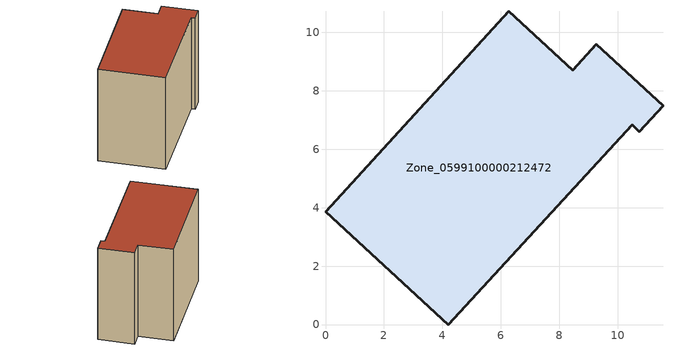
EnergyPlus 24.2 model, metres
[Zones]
Zone_0599100000212472
 floor ground (C_G): 9.26,9.58 11.54,7.48 10.73,6.6 10.48,6.83 4.19,0 0,3.86 6.26,10.71 8.45,8.7 z0
 wall outside (C_F): 0,3.86 4.19,0 10.48,6.83 10.73,6.6 11.54,7.48 9.26,9.58 8.45,8.7 6.26,10.71 0,3.86 z0:8.85
 roof outside (C_R): 9.26,9.58 8.45,8.7 6.26,10.71 0,3.86 4.19,0 10.48,6.83 10.73,6.6 11.54,7.48 z8.85
[BUILDING]
Pand.0599100000212472: North Axis=0; Terrain=City; Loads Convergence Tolerance Value=0.04; Temperature Convergence Tolerance Value=0.4; Solar Distribution=FullExterior; Maximum Number of Warmup Days=25; Minimum Number of Warmup Days=1
[Site:Location]
Rotterdam.The.Hague.AP_ZH_NLD Design_Conditions: Latitude=51.96; Longitude=4.45; Time Zone=1; Elevation=-4.5
[SITE:GROUNDTEMPERATURE:BUILDINGSURFACE]
18, 18, 18, 18, 18, 18, 18, 18, 18, 18, 18, 18
[MATERIAL] Thermal Absorptance=0.9; Solar Absorptance=0.7; Visible Absorptance=0.7
Name | Roughness | Thickness | Conductivity | Density | Specific Heat
G.TI.1975-1991 | MediumSmooth | 0.15 | 0.288461 | 540 | 1210
F.TI.1975-1991 | Rough | 0.3 | 0.230769 | 1920 | 840
R.TI.1975-1991 | MediumRough | 0.2 | 0.153846 | 1500 | 1000
[CONSTRUCTION]
C_G: G.TI.1975-1991
C_F: F.TI.1975-1991
C_R: R.TI.1975-1991
[ZONE]
Zone_0599100000212472: Type=1; Multiplier=1; Ceiling Height=Autocalculate; Volume=Autocalculate; Floor Area=autocalculate; Part of Total Floor Area=Yes
[ZONEINFILTRATION:DESIGNFLOWRATE]
Infil_Zone_0599100000212472: Zone or ZoneList or Space or SpaceList=Zone_0599100000212472; Schedule=AlwaysOn; Design Flow Rate Calculation Method=Flow/Area; Flow Rate per Floor Area=0.003; Constant Term Coefficient=1; Temperature Term Coefficient=0; Velocity Term Coefficient=0; Velocity Squared Term Coefficient=0
[HVACTEMPLATE:ZONE:IDEALLOADSAIRSYSTEM]
Zone_0599100000212472: Maximum Heating Supply Air Temperature=50; Minimum Cooling Supply Air Temperature=13; Maximum Heating Supply Air Humidity Ratio=0.0156; Minimum Cooling Supply Air Humidity Ratio=0.0077; Heating Limit=NoLimit; Cooling Limit=NoLimit; Dehumidification Control Type=ConstantSensibleHeatRatio; Cooling Sensible Heat Ratio=0.7; Dehumidification Setpoint=60; Humidification Control Type=None; Humidification Setpoint=30; Outdoor Air Method=None; Outdoor Air Flow Rate per Person=0.00944; Outdoor Air Flow Rate per Zone Floor Area=0; Outdoor Air Flow Rate per Zone=0; Demand Controlled Ventilation Type=None; Outdoor Air Economizer Type=NoEconomizer; Heat Recovery Type=None; Sensible Heat Recovery Effectiveness=0.7; Latent Heat Recovery Effectiveness=0.65
[ZONECONTROL:THERMOSTAT]
ThermostatControl_Zone_0599100000212472: Zone or ZoneList=Zone_0599100000212472; Control Type Schedule=DualSetpointControlType; Control 1=Thermostat_Zone_0599100000212472; Temperature Difference Between Cutout And Setpoint=0
[THERMOSTATSETPOINT:DUALSETPOINT]
Thermostat_Zone_0599100000212472: Heating Setpoint Temperature Schedule=HeatingSetpoint_Zone_0599100000212472; Cooling Setpoint Temperature Schedule=CoolingSetpoint_Zone_0599100000212472
[SCHEDULE:COMPACT]
HeatingSetpoint_Zone_0599100000212472: Through: 12/31, For: AllDays, Until: 24:00, 21
CoolingSetpoint_Zone_0599100000212472: Through: 12/31, For: AllDays, Until: 24:00, 24
DualSetpointControlType: Through: 12/31, For: AllDays, Until: 24:00, 4
AlwaysOn: Through: 12/31, For: AllDays, Until: 24:00, 1
